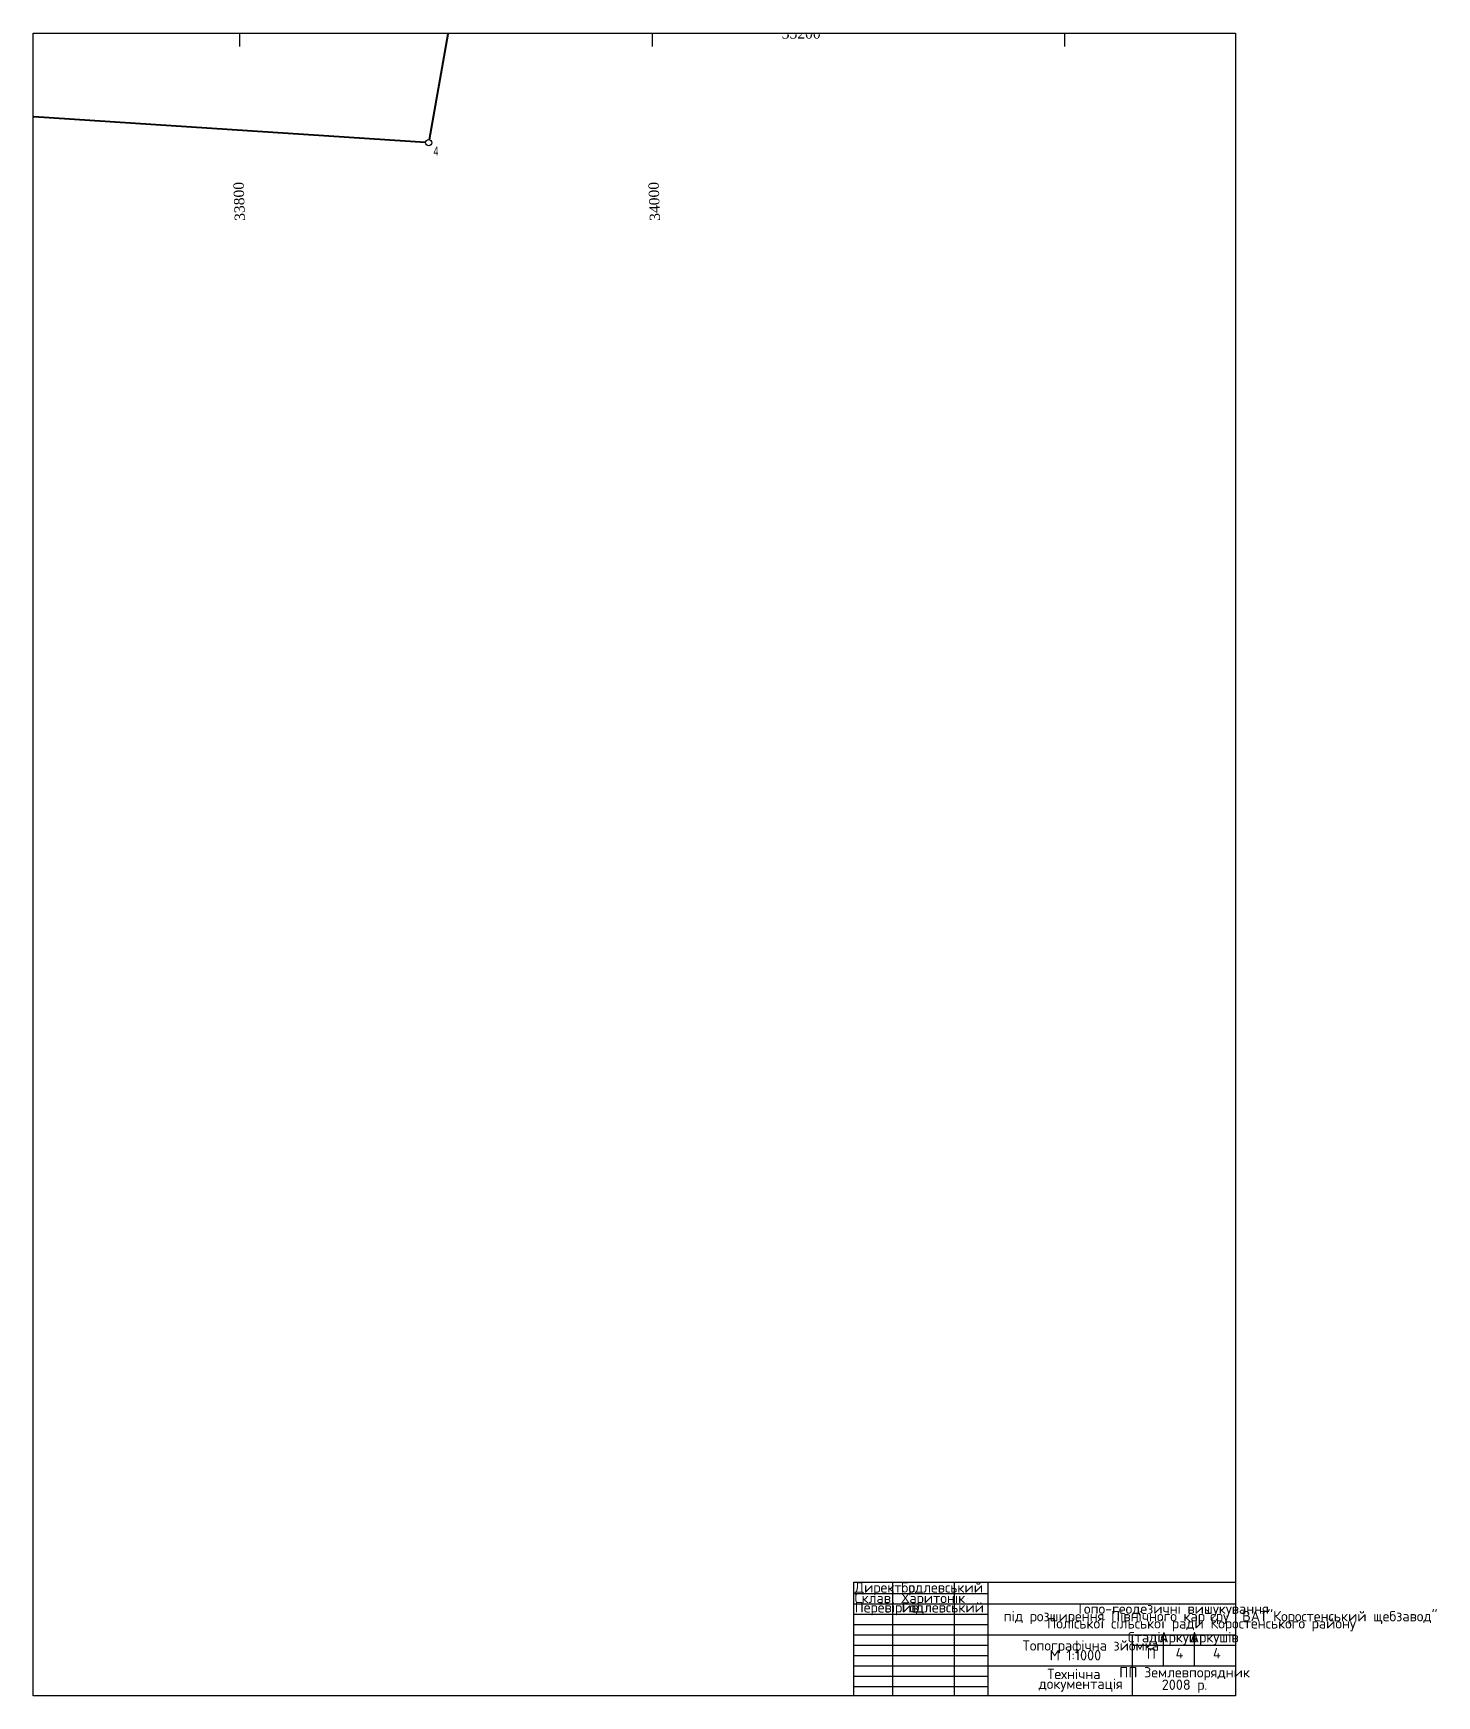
# Paper-space layout 'Layout3' of a CAD drawing. Header units: millimetres. Extents: x 0 to 681, y 1 to 807.
# The model-space entities are those that its viewports show. They can reach past a viewport. Long polylines and large blocks are cut down to what shows.
import ezdxf
from ezdxf.enums import TextEntityAlignment as Align

# ---------------------------------------------------------------- set-up
doc = ezdxf.new("R2010")
doc.units = ezdxf.units.MM
doc.header["$LTSCALE"] = 2
doc.linetypes.add('HIDDEN2', pattern=[4.7625, 3.175, -1.5875])
doc.layers.add('Layer1', color=7, linetype='Continuous', plot=False)
for name, color, linetype in [('Гран1', 7, 'Continuous'), ('Гірничий відвід', 7, 'Continuous'), ('ИМЕНА', 7, 'Continuous'), ('кресты', 7, 'Continuous'), ('н.доб.бровка', 7, 'Continuous'), ('нвскр.бровка', 7, 'Continuous'), ('РЕЛЬЕФ', 7, 'Continuous')]:
    doc.layers.add(name, color=color, linetype=linetype)
doc.layers.get('Layer1').off()
doc.layers.get('Layer1').freeze()
doc.styles.add('Bodex1', font='isocpeur.ttf', dxfattribs={"height": 1.9})
doc.styles.add('grad', font='grad.shx')

msp = doc.modelspace()

# ---------------------------------------------------------------- linework, layer by layer
at = {"layer": 'Гірничий відвід', "color": 7, "linetype": 'Continuous', "lineweight": 40}
for points in [[(3233939.18, 5635419.22), (3233891.78, 5635148.74)], [(3233890.01, 5635147.35), (3233673, 5635161.56)]]:
    msp.add_lwpolyline(points, dxfattribs=at)
at = {"layer": 'кресты', "color": 7, "linetype": 'Continuous'}
for p, q in [((3233794, 5635200), (3233806, 5635200)), ((3233800, 5635194), (3233800, 5635206)), ((3233994, 5635200), (3234006, 5635200)), ((3234000, 5635194), (3234000, 5635206)), ((3234194, 5635200), (3234206, 5635200)), ((3234200, 5635194), (3234200, 5635206))]:
    msp.add_line(p, q, dxfattribs=at)
at = {"layer": 'нвскр.бровка', "color": 7}
msp.add_circle((3233891.52, 5635147.25), 1.51, dxfattribs=at)

# ---------------------------------------------------------------- texts
at = {"layer": 'ИМЕНА', "color": 0, "style": 'grad', "width": 0.7}
msp.add_attdef('4', text='', height=4.5, dxfattribs=at).set_placement((3233896.21, 5635140.93), align=Align.RIGHT)
at = {"layer": 'н.доб.бровка', "color": 1, "linetype": 'HIDDEN2', "lineweight": 20, "insert": (3234062.71, 5635202.78), "char_height": 5, "width": 18.1417, "attachment_point": 1}
msp.add_mtext('{\\fTimes New Roman|b0|i0|c0|p18;\\C7;35200}', dxfattribs=at)
at = {"layer": 'н.доб.бровка', "color": 1, "linetype": 'HIDDEN2', "lineweight": 20, "char_height": 5, "width": 18.1417, "attachment_point": 1, "rotation": 92.08416}
for s, insert in [('{\\fTimes New Roman|b0|i0|c0|p18;\\C7;3\\fTimes New Roman|b0|i0|c204|p18;38\\fTimes New Roman|b0|i0|c0|p18;00}', (3233797.45, 5635109.3)), ('{\\fTimes New Roman|b0|i0|c0|p18;\\C7;34000}', (3233998.72, 5635109.3))]:
    msp.add_mtext(s, dxfattribs=dict(at, insert=insert))

psp = doc.layouts.new('Layout3')

# ---------------------------------------------------------------- linework, layer by layer
at = {"layer": 'Гран1', "color": 7}
psp.add_lwpolyline([(398.18, 55.87), (583.18, 55.87), (583.18, 0.87), (398.18, 0.87)], close=True, dxfattribs=at)
for points in [[(398.18, 50.39), (463.18, 50.39)], [(416.86, 55.39), (416.86, 0.88)], [(446.73, 55.39), (446.73, 0.9)], [(463.18, 55.39), (463.18, 0.88)], [(398.18, 45.39), (463.18, 45.39)], [(398.18, 40.39), (463.18, 40.39)], [(463.18, 45.39), (583.18, 45.39)], [(398.18, 35.39), (463.18, 35.39)], [(398.18, 30.39), (463.18, 30.39)], [(398.18, 25.39), (463.18, 25.39)], [(463.18, 30.39), (583.18, 30.39)], [(533.18, 30.39), (533.18, 0.88)], [(533.18, 25.39), (583.18, 25.39)], [(548.18, 30.39), (548.18, 15.39)], [(563.18, 30.39), (563.18, 15.39)], [(398.18, 20.39), (463.18, 20.39)], [(398.18, 15.39), (463.18, 15.39)], [(398.18, 10.39), (463.18, 10.39)], [(463.18, 15.39), (583.18, 15.39)], [(398.18, 5.39), (463.18, 5.39)]]:
    psp.add_lwpolyline(points, dxfattribs=at)
at = {"layer": 'РЕЛЬЕФ', "color": 7, "linetype": 'Continuous'}
psp.add_lwpolyline([(583.18, 0.87), (0.22, 0.87), (0.22, 806.81), (583.18, 806.81)], close=True, dxfattribs=at)

# ---------------------------------------------------------------- texts
at = {"layer": 'Гран1', "color": 7, "style": 'Bodex1'}
for s, p in [('Директор', (398.61, 50.87)), ('Склав', (398.55, 45.74)), ('Харитонік', (421.2, 45.74)), ('Годлевський', (420.86, 50.87)), ('Перевірив', (398.55, 41.22)), ('Годлевський', (421.31, 41.22)), ('під розширення Північного кар`єру  ВАТ"Коростенський щебзавод"', (470.8, 36.93)), ('Топо-геодезичні вишукування', (506.2, 40.57)), ('Поліської сільської ради Коростенського району', (491.91, 33.45)), ('Топографічна зйомка', (479.97, 22.75)), (' М 1:1000', (489.92, 18.01)), ('П', (540.2, 18.75)), ('4', (554.21, 19.02)), ('4', (572.33, 19.02)), ('документація', (487.73, 4.17)), ('Технічна', (491.89, 8.91))]:
    psp.add_text(s, height=5, dxfattribs=at).set_placement(p)
for s, p in [('Стадія', (540.62, 26.76)), ('Аркуш', (555.58, 26.76)), ('Аркушів', (572.94, 26.76)), ('ПП Землевпорядник', (558.55, 9.72)), ('2008 р.', (558.55, 3.71))]:
    psp.add_text(s, height=5, dxfattribs=at).set_placement(p, align=Align.CENTER)

# ---------------------------------------------------------------- viewports
at = {"layer": 'Layer1', "color": 7, "linetype": 'Continuous'}
psp.add_viewport(center=(291.61, 456.4), size=(582.29, 699.879), view_center_point=(3233991.14, 5634849.94), view_height=699.879, dxfattribs=at)

doc.saveas('drawing.dxf')
